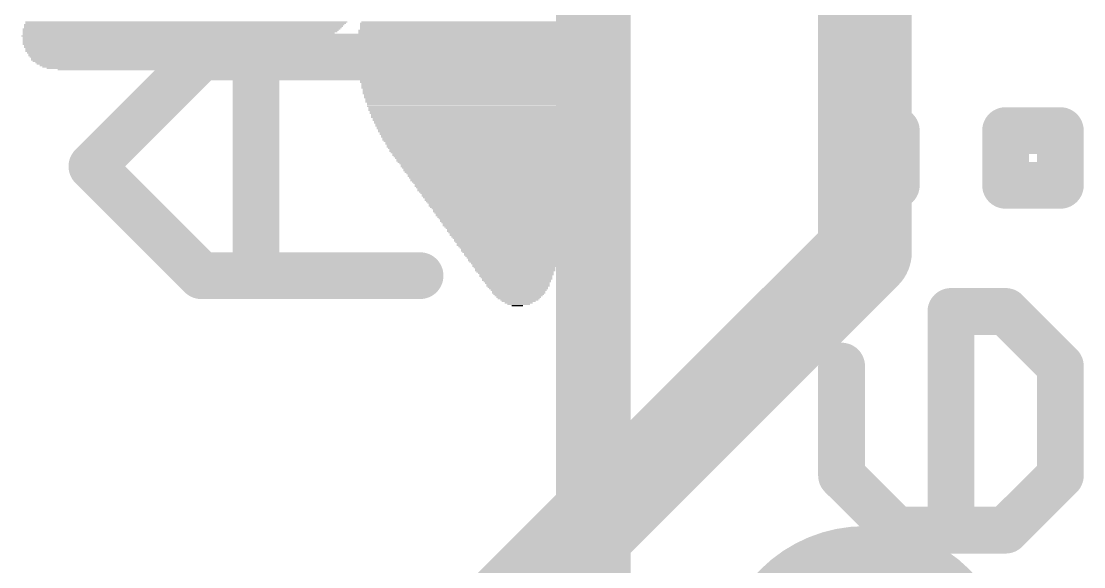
# Model space of a CAD drawing. Extents: x -0.5 to 14.5, y -0.1 to 18.7.
# Drawn here: x 2.284 to 5.165, y 6.005 to 7.485 of the extents above; entities that cross this region are included whole.
import ezdxf

# ---------------------------------------------------------------- set-up
doc = ezdxf.new("R2010")
doc.units = 0
for name, color, linetype in [('1', 12, 'CONTINUOUS'), ('18', 110, 'CONTINUOUS'), ('21', 40, 'CONTINUOUS'), ('22', 6, 'CONTINUOUS')]:
    doc.layers.add(name, color=color, linetype=linetype)

# ---------------------------------------------------------------- blocks, each defined once
blk = doc.blocks.new('RECT')
blk.add_solid([(-0.5, -0.5), (0.5, -0.5), (-0.5, 0.5), (0.5, 0.5)])
blk = doc.blocks.new('ROUNDV')
at = {"const_width": 0.5}
blk.add_lwpolyline([(0, -0.25, 1), (0, 0.25, 1), (0, -0.25)], format="xyb", dxfattribs=at)

msp = doc.modelspace()

# ---------------------------------------------------------------- linework, layer by layer
at = {"layer": '1', "const_width": 0.254}
for points in [[(4.572, 6.858), (4.572, 8.382)], [(2.794, 5.08), (4.572, 6.858)]]:
    msp.add_lwpolyline(points, dxfattribs=at)
at = {"layer": '1', "const_width": 0.127}
for points in [[(4.6169, 6.8131, 1), (4.5271, 6.9029)], [(4.5085, 6.858, 1), (4.6355, 6.858)]]:
    msp.add_lwpolyline(points, format="xyb", dxfattribs=at)
at = {"layer": '21'}
for points, const_width in [([(3.8354, 5.0832), (3.8354, 9.6488)], 0.2032), ([(2.4757, 7.0911), (2.7723, 7.3877)], 0.127), ([(2.7723, 7.3877), (3.3655, 7.3877)], 0.127), ([(2.9206, 6.7945), (2.9206, 7.3877)], 0.127), ([(2.7723, 6.7945), (2.4757, 7.0911)], 0.127), ([(3.3655, 6.7945), (2.7723, 6.7945)], 0.127)]:
    msp.add_lwpolyline(points, dxfattribs=dict(at, const_width=const_width))
at = {"layer": '21', "const_width": 0.0635}
for points in [[(2.7723, 7.4194, 1), (2.7723, 7.3559)], [(2.7948, 7.3652, 1), (2.7499, 7.4101)], [(2.9524, 7.3877, 1), (2.8889, 7.3877)], [(3.3655, 7.3559, 1), (3.3655, 7.4194)], [(2.4982, 7.1135, 1), (2.4533, 7.0686)], [(2.4533, 7.1135, 1), (2.4982, 7.0686)], [(2.7723, 6.8262, 1), (2.7723, 6.7628)], [(3.3655, 6.7628, 1), (3.3655, 6.8262)], [(2.7499, 6.772, 1), (2.7948, 6.817)], [(2.8889, 6.7945, 1), (2.9524, 6.7945)]]:
    msp.add_lwpolyline(points, format="xyb", dxfattribs=at)
at = {"layer": '22', "const_width": 0.127}
for points in [[(4.6568, 7.188), (4.5085, 7.188)], [(4.5085, 7.188), (4.5085, 7.0397)], [(4.6568, 7.0397), (4.6568, 7.188)], [(5.1017, 7.188), (4.9534, 7.188)], [(4.9534, 7.188), (4.9534, 7.0397)], [(5.1017, 7.0397), (5.1017, 7.188)], [(4.5085, 7.0397), (4.6568, 7.0397)], [(4.9534, 7.0397), (5.1017, 7.0397)], [(4.9534, 6.6973), (4.8051, 6.6973)], [(4.8051, 6.6973), (4.8051, 6.1042)], [(5.1017, 6.5491), (4.9534, 6.6973)], [(4.5085, 6.5491), (4.5085, 6.2525)], [(5.1017, 6.2525), (5.1017, 6.5491)], [(4.5085, 6.2525), (4.6568, 6.1042)], [(4.9534, 6.1042), (5.1017, 6.2525)], [(4.6568, 6.1042), (4.9534, 6.1042)]]:
    msp.add_lwpolyline(points, dxfattribs=at)
at = {"layer": '22', "const_width": 0.0635}
for points in [[(4.5403, 7.188, 1), (4.4768, 7.188)], [(4.5085, 7.2197, 1), (4.5085, 7.1562)], [(4.6885, 7.188, 1), (4.625, 7.188)], [(4.6568, 7.1562, 1), (4.6568, 7.2197)], [(4.9851, 7.188, 1), (4.9216, 7.188)], [(4.9534, 7.2197, 1), (4.9534, 7.1562)], [(5.1334, 7.188, 1), (5.0699, 7.188)], [(5.1017, 7.1562, 1), (5.1017, 7.2197)], [(4.5085, 7.0714, 1), (4.5085, 7.0079)], [(4.6568, 7.0079, 1), (4.6568, 7.0714)], [(4.9534, 7.0714, 1), (4.9534, 7.0079)], [(5.1017, 7.0079, 1), (5.1017, 7.0714)], [(4.4768, 7.0397, 1), (4.5403, 7.0397)], [(4.625, 7.0397, 1), (4.6885, 7.0397)], [(4.9216, 7.0397, 1), (4.9851, 7.0397)], [(5.0699, 7.0397, 1), (5.1334, 7.0397)], [(4.8368, 6.6973, 1), (4.7733, 6.6973)], [(4.8051, 6.7291, 1), (4.8051, 6.6656)], [(4.9758, 6.7198, 1), (4.9309, 6.6749)], [(4.9534, 6.6656, 1), (4.9534, 6.7291)], [(4.5403, 6.5491, 1), (4.4768, 6.5491)], [(5.1334, 6.5491, 1), (5.0699, 6.5491)], [(5.0792, 6.5266, 1), (5.1241, 6.5715)], [(4.531, 6.2749, 1), (4.486, 6.23)], [(5.1241, 6.23, 1), (5.0792, 6.2749)], [(4.4768, 6.2525, 1), (4.5403, 6.2525)], [(5.0699, 6.2525, 1), (5.1334, 6.2525)], [(4.6568, 6.1359, 1), (4.6568, 6.0724)], [(4.9534, 6.0724, 1), (4.9534, 6.1359)], [(4.6343, 6.0817, 1), (4.6792, 6.1266)], [(4.9309, 6.1266, 1), (4.9758, 6.0817)], [(4.7733, 6.1042, 1), (4.8368, 6.1042)]]:
    msp.add_lwpolyline(points, format="xyb", dxfattribs=at)

# ---------------------------------------------------------------- block references
at = {"layer": '18', "xscale": 0.8001, "yscale": 0.8001}
msp.add_blockref('ROUNDV', (4.572, 5.715), dxfattribs=at)
msp.add_blockref('ROUNDV', (4.572, 5.715), dxfattribs=at)
at = {"layer": '22'}
for p, xscale, yscale in [((2.7185, 7.4638), 0.8611, 0.0038), ((2.7261, 7.4752), 0.8687, 0.0038), ((2.7242, 7.4714), 0.8649, 0.0038), ((2.7223, 7.4676), 0.8611, 0.0038), ((2.7318, 7.4828), 0.8725, 0.0038), ((2.7299, 7.479), 0.8687, 0.0038), ((3.5376, 7.479), 0.6706, 0.0038), ((3.5376, 7.4752), 0.6706, 0.0038), ((3.5395, 7.4714), 0.6744, 0.0038), ((3.5395, 7.4676), 0.6744, 0.0038), ((3.5395, 7.4638), 0.6744, 0.0038), ((3.5395, 7.4828), 0.6668, 0.0038), ((2.7051, 7.4447), 0.842, 0.0038), ((2.7146, 7.4562), 0.8534, 0.0038), ((2.7108, 7.4524), 0.8458, 0.0038), ((2.7089, 7.4486), 0.842, 0.0039), ((2.7051, 7.4409), 0.8344, 0.0038), ((2.7013, 7.4371), 0.8268, 0.0038), ((2.6994, 7.4333), 0.823, 0.0038), ((2.7166, 7.46), 0.8573, 0.0038), ((3.5376, 7.4333), 0.6858, 0.0038), ((3.5376, 7.46), 0.6782, 0.0038), ((3.5376, 7.4562), 0.6782, 0.0038), ((3.5395, 7.4524), 0.682, 0.0038), ((3.5395, 7.4486), 0.682, 0.0039), ((3.5395, 7.4447), 0.682, 0.0038), ((3.5395, 7.4409), 0.682, 0.0038), ((3.5395, 7.4371), 0.682, 0.0038), ((2.6956, 7.4295), 0.8153, 0.0038), ((2.6937, 7.4257), 0.8115, 0.0038), ((2.6899, 7.4219), 0.8039, 0.0038), ((2.688, 7.4181), 0.7925, 0.0038), ((2.6861, 7.4143), 0.7887, 0.0038), ((2.6842, 7.4104), 0.7773, 0.0039), ((2.6803, 7.4066), 0.7696, 0.0038), ((2.6765, 7.4028), 0.762, 0.0038), ((3.5395, 7.4295), 0.6896, 0.0038), ((3.5395, 7.4257), 0.6896, 0.0038), ((3.5395, 7.4219), 0.6896, 0.0038), ((3.5395, 7.4181), 0.6896, 0.0038), ((3.5395, 7.4143), 0.6896, 0.0038), ((3.5395, 7.4104), 0.6896, 0.0039), ((3.5395, 7.4066), 0.6896, 0.0038), ((3.5395, 7.4028), 0.6896, 0.0038), ((2.6746, 7.399), 0.7506, 0.0038), ((2.6708, 7.3952), 0.7354, 0.0038), ((2.667, 7.3914), 0.7278, 0.0038), ((2.6632, 7.3876), 0.7124, 0.0038), ((2.6594, 7.3838), 0.6972, 0.0038), ((2.6537, 7.38), 0.6858, 0.0038), ((2.6499, 7.3762), 0.6705, 0.0038), ((3.5395, 7.399), 0.6896, 0.0038), ((3.5395, 7.3952), 0.6896, 0.0038), ((3.5395, 7.3914), 0.6896, 0.0038), ((3.5395, 7.3876), 0.6896, 0.0038), ((3.5395, 7.3838), 0.6896, 0.0038), ((3.5395, 7.38), 0.6896, 0.0038), ((3.5395, 7.3762), 0.6896, 0.0038), ((2.6461, 7.3723), 0.6477, 0.0039), ((2.6404, 7.3685), 0.6287, 0.0038), ((2.6365, 7.3647), 0.6058, 0.0038), ((2.6289, 7.3609), 0.5754, 0.0038), ((2.6213, 7.3571), 0.5372, 0.0038), ((2.5337, 7.3533), 0.3009, 0.0038), ((3.5395, 7.3723), 0.6896, 0.0039), ((3.5395, 7.3685), 0.6896, 0.0038), ((3.5395, 7.3647), 0.6896, 0.0038), ((3.5414, 7.3609), 0.6858, 0.0038), ((3.5414, 7.3571), 0.6858, 0.0038), ((3.5414, 7.3533), 0.6858, 0.0038), ((3.5414, 7.3495), 0.6858, 0.0038), ((3.5414, 7.3457), 0.6858, 0.0038), ((3.5414, 7.3419), 0.6858, 0.0038), ((3.5414, 7.3381), 0.6858, 0.0038), ((3.5433, 7.3342), 0.682, 0.0039), ((3.5433, 7.3304), 0.682, 0.0038), ((3.5433, 7.3266), 0.682, 0.0038), ((3.5433, 7.3228), 0.682, 0.0038), ((3.5414, 7.319), 0.6782, 0.0038), ((3.5433, 7.3152), 0.6744, 0.0038), ((3.5433, 7.3114), 0.6744, 0.0038), ((3.5433, 7.3076), 0.6744, 0.0038), ((3.5433, 7.3038), 0.6744, 0.0038), ((3.5452, 7.3), 0.6706, 0.0038), ((3.5452, 7.2961), 0.6706, 0.0039), ((3.5452, 7.2923), 0.6706, 0.0038), ((3.5433, 7.2885), 0.6668, 0.0038), ((3.5452, 7.2847), 0.663, 0.0038), ((3.5452, 7.2809), 0.663, 0.0038), ((3.5452, 7.2771), 0.663, 0.0038), ((3.5471, 7.2733), 0.6592, 0.0038), ((3.5452, 7.2695), 0.6554, 0.0038), ((3.5452, 7.2657), 0.6554, 0.0038), ((3.5472, 7.2619), 0.6515, 0.0038), ((3.5472, 7.2581), 0.6515, 0.0039), ((3.5472, 7.2542), 0.6515, 0.0038), ((3.5472, 7.2504), 0.6439, 0.0038), ((3.5472, 7.2466), 0.6439, 0.0038), ((3.5472, 7.2428), 0.6439, 0.0038), ((3.5491, 7.239), 0.6401, 0.0038), ((3.5471, 7.2352), 0.6362, 0.0038), ((3.549, 7.2314), 0.6324, 0.0038), ((3.549, 7.2276), 0.6324, 0.0038), ((3.549, 7.2238), 0.6324, 0.0038), ((3.549, 7.22), 0.6248, 0.0039), ((3.549, 7.2161), 0.6248, 0.0038), ((3.5509, 7.2123), 0.621, 0.0038), ((3.549, 7.2085), 0.6172, 0.0038), ((3.5509, 7.2047), 0.6134, 0.0038), ((3.5509, 7.2009), 0.6134, 0.0038), ((3.5509, 7.1971), 0.6058, 0.0038), ((3.5509, 7.1933), 0.6058, 0.0038), ((3.5528, 7.1895), 0.602, 0.0038), ((3.5509, 7.1857), 0.5982, 0.0038), ((3.5528, 7.1819), 0.5944, 0.0039), ((3.5528, 7.178), 0.5944, 0.0038), ((3.5529, 7.1742), 0.5867, 0.0038), ((3.5529, 7.1704), 0.5867, 0.0038), ((3.5548, 7.1666), 0.5829, 0.0038), ((3.5548, 7.1628), 0.5829, 0.0038), ((3.5548, 7.159), 0.5753, 0.0038), ((3.5567, 7.1552), 0.5715, 0.0038), ((3.5567, 7.1514), 0.5715, 0.0038), ((3.5567, 7.1476), 0.5639, 0.0038), ((3.5567, 7.1438), 0.5639, 0.0039), ((3.5586, 7.1399), 0.5601, 0.0038), ((3.5586, 7.1361), 0.5525, 0.0038), ((3.5586, 7.1323), 0.5525, 0.0038), ((3.5605, 7.1285), 0.5487, 0.0038), ((3.5605, 7.1247), 0.5411, 0.0038), ((3.5605, 7.1209), 0.5411, 0.0038), ((3.5624, 7.1171), 0.5373, 0.0038), ((3.5624, 7.1133), 0.5295, 0.0038), ((3.5643, 7.1095), 0.5257, 0.0038), ((3.5643, 7.1057), 0.5257, 0.0039), ((3.5643, 7.1018), 0.5181, 0.0038), ((3.5662, 7.098), 0.5143, 0.0038), ((3.5662, 7.0904), 0.5067, 0.0038), ((3.5681, 7.0942), 0.5105, 0.0038), ((3.5681, 7.0866), 0.5029, 0.0038), ((3.5699, 7.0828), 0.4991, 0.0038), ((3.5681, 7.079), 0.4953, 0.0038), ((3.5699, 7.0752), 0.4915, 0.0038), ((3.5718, 7.0714), 0.4877, 0.0038), ((3.5718, 7.0676), 0.4801, 0.0039), ((3.5718, 7.0637), 0.4801, 0.0038), ((3.5738, 7.0599), 0.4762, 0.0038), ((3.5757, 7.0561), 0.4724, 0.0038), ((3.5738, 7.0523), 0.4686, 0.0038), ((3.5757, 7.0485), 0.4648, 0.0038), ((3.5776, 7.0447), 0.461, 0.0038), ((3.5776, 7.0409), 0.4534, 0.0038), ((3.5776, 7.0371), 0.4534, 0.0038), ((3.5795, 7.0333), 0.4496, 0.0038), ((3.5795, 7.0295), 0.442, 0.0039), ((3.5795, 7.0256), 0.442, 0.0038), ((3.5814, 7.0218), 0.4382, 0.0038), ((3.5814, 7.018), 0.4306, 0.0038), ((3.5833, 7.0142), 0.4268, 0.0038), ((3.5833, 7.0104), 0.4268, 0.0038), ((3.5834, 7.0066), 0.4191, 0.0038), ((3.5853, 7.0028), 0.4153, 0.0038), ((3.5853, 6.999), 0.4153, 0.0038), ((3.5852, 6.9952), 0.4076, 0.0038), ((3.5871, 6.9914), 0.4038, 0.0039), ((3.589, 6.9875), 0.4, 0.0038), ((3.5871, 6.9837), 0.3962, 0.0038), ((3.589, 6.9799), 0.3924, 0.0038), ((3.5909, 6.9761), 0.3886, 0.0038), ((3.5909, 6.9723), 0.381, 0.0038), ((3.5909, 6.9685), 0.381, 0.0038), ((3.5928, 6.9647), 0.3772, 0.0038), ((3.5947, 6.9609), 0.3734, 0.0038), ((3.5928, 6.9571), 0.3696, 0.0038), ((3.5948, 6.9533), 0.3657, 0.0039), ((3.5967, 6.9494), 0.3619, 0.0038), ((3.5967, 6.9456), 0.3543, 0.0038), ((3.5967, 6.9418), 0.3543, 0.0038), ((3.5986, 6.938), 0.3505, 0.0038), ((3.5986, 6.9342), 0.3429, 0.0038), ((3.5986, 6.9304), 0.3429, 0.0038), ((3.6005, 6.9266), 0.3391, 0.0038), ((3.6005, 6.9228), 0.3315, 0.0038), ((3.6024, 6.919), 0.3277, 0.0038), ((3.6024, 6.9152), 0.3277, 0.0039), ((3.6024, 6.9113), 0.3201, 0.0038), ((3.6042, 6.9075), 0.3163, 0.0038), ((3.6042, 6.9037), 0.3163, 0.0038), ((3.6043, 6.8999), 0.3086, 0.0038), ((3.6062, 6.8961), 0.3048, 0.0038), ((3.6081, 6.8923), 0.301, 0.0038), ((3.6062, 6.8885), 0.2972, 0.0038), ((3.6081, 6.8847), 0.2934, 0.0038), ((3.608, 6.8771), 0.2857, 0.0039), ((3.61, 6.8809), 0.2896, 0.0038), ((3.6099, 6.8732), 0.2819, 0.0038), ((3.6119, 6.8694), 0.2781, 0.0038), ((3.6119, 6.8656), 0.2705, 0.0038), ((3.6119, 6.8618), 0.2705, 0.0038), ((3.6138, 6.858), 0.2667, 0.0038), ((3.6157, 6.8542), 0.2629, 0.0038), ((3.6138, 6.8504), 0.2591, 0.0038), ((3.6157, 6.8466), 0.2552, 0.0038), ((3.6176, 6.8428), 0.2514, 0.0038), ((3.6176, 6.839), 0.2438, 0.0039), ((3.6176, 6.8351), 0.2438, 0.0038), ((3.6195, 6.8313), 0.24, 0.0038), ((3.6195, 6.8275), 0.2324, 0.0038), ((3.6214, 6.8237), 0.2286, 0.0038), ((3.6214, 6.8199), 0.2286, 0.0038), ((3.6214, 6.8161), 0.221, 0.0038), ((3.6233, 6.8123), 0.2172, 0.0038), ((3.6233, 6.8085), 0.2172, 0.0038), ((3.6233, 6.8047), 0.2096, 0.0038), ((3.6252, 6.8009), 0.2058, 0.0039), ((3.6272, 6.797), 0.2019, 0.0038), ((3.6253, 6.7932), 0.1981, 0.0038), ((3.6272, 6.7894), 0.1943, 0.0038), ((3.6291, 6.7856), 0.1905, 0.0038), ((3.6272, 6.7818), 0.1867, 0.0038), ((3.6291, 6.778), 0.1829, 0.0038), ((3.6291, 6.7742), 0.1753, 0.0038), ((3.631, 6.7704), 0.1715, 0.0038), ((3.631, 6.7666), 0.1715, 0.0038), ((3.6309, 6.7628), 0.1638, 0.0039), ((3.6328, 6.7589), 0.16, 0.0038), ((3.6328, 6.7551), 0.1524, 0.0038), ((3.6328, 6.7513), 0.1448, 0.0038), ((3.6328, 6.7475), 0.1448, 0.0038), ((3.6329, 6.7437), 0.1371, 0.0038), ((3.6329, 6.7399), 0.1295, 0.0038), ((3.6329, 6.7361), 0.1219, 0.0038), ((3.6329, 6.7323), 0.1143, 0.0038), ((3.6348, 6.7285), 0.1029, 0.0038), ((3.6329, 6.7247), 0.0915, 0.0039), ((3.6328, 6.7208), 0.0762, 0.0038), ((3.6329, 6.717), 0.0609, 0.0038), ((3.6291, 6.7132), 0.0305, 0.0038)]:
    msp.add_blockref('RECT', p, dxfattribs=dict(at, xscale=xscale, yscale=yscale))

doc.saveas('drawing.dxf')
